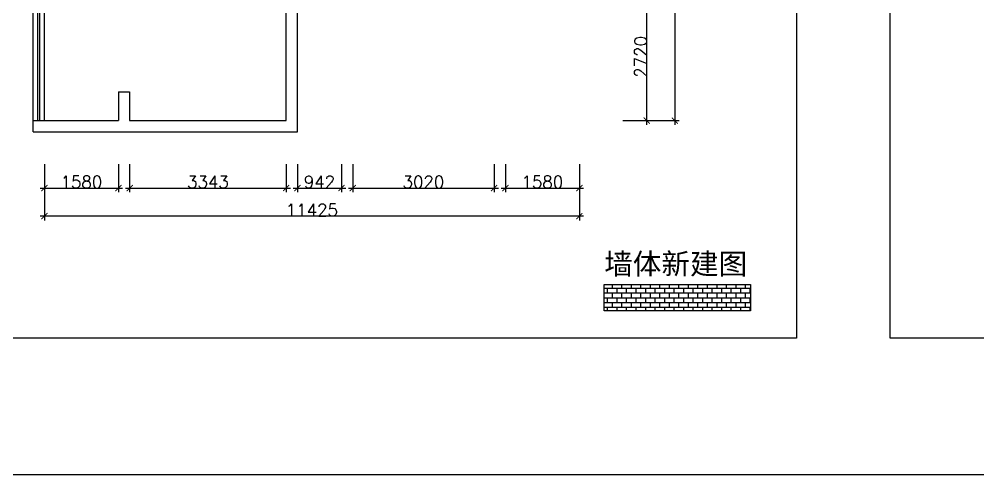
# Model space of a CAD drawing. Header units: millimetres. Extents: x -2231407 to 1513712, y -2704583 to 257.
# Drawn here: x 567480 to 587957, y -1362077 to -1352354 of the extents above; entities that cross this region are included whole.
import ezdxf

# ---------------------------------------------------------------- set-up
doc = ezdxf.new("R2010")
doc.units = ezdxf.units.MM
doc.layers.add('填充', color=251, linetype='Continuous')
doc.layers.add('墙线', color=7, linetype='Continuous')
doc.styles.get("Standard").update_dxf_attribs({"font": 'txt', "bigfont": 'gbcbig.shx'})
doc.styles.add('文字', font='')
doc.styles.get('文字').set_extended_font_data('SimSun')
doc.dimstyles.new('ISO-25$0', dxfattribs={"dimscale": 0, "dimtxt": 60, "dimasz": 30, "dimexe": 15, "dimexo": 15, "dimtad": 1, "dimdec": 4, "dimlunit": 6, "dimtxsty": 'Standard', "dimblk": 'ARCHTICK', "dimblk1": 'ARCHTICK', "dimblk2": 'ARCHTICK', "dimsah": 1, "dimcen": 3, "dimdle": 3, "dimse2": 1, "dimsd2": 1, "dimadec": 0, "dimazin": 0, "dimtfac": 1, "dimtdec": 4, "dimtmove": 0, "dimatfit": 3, "dimldrblk": 'DOT', "dimfxl": 1, "dimtolj": 1, "dimtzin": 0, "dimarcsym": 0})

# ---------------------------------------------------------------- blocks, each defined once
blk = doc.blocks.new('_ArchTick')
at = {"color": 0, "linetype": 'ByBlock', "const_width": 0.15}
blk.add_lwpolyline([(-0.5, -0.5), (0.5, 0.5)], dxfattribs=at)
blk = doc.blocks.new('*D238')
at = {"color": 250, "lineweight": -2}
for p, q in [((568020, -1355448), (568020, -1356048)), ((569600, -1355448), (569600, -1356048)), ((567930, -1355958), (569690, -1355958))]:
    blk.add_line(p, q, dxfattribs=at)
at = {"layer": 'Defpoints', "color": 0}
for p in [(568020, -1355358), (569600, -1355358), (569600, -1355958)]:
    blk.add_point(p, dxfattribs=at)
at = {"color": 250, "lineweight": -2, "xscale": 130, "yscale": 130, "zscale": 130, "rotation": 180}
blk.add_blockref('_ArchTick', (568020, -1355958), dxfattribs=at)
at = {"color": 250, "lineweight": -2, "xscale": 130, "yscale": 130, "zscale": 130}
blk.add_blockref('_ArchTick', (569600, -1355958), dxfattribs=at)
at = {"color": 0, "insert": (568810, -1355827), "char_height": 260, "attachment_point": 5}
blk.add_mtext('1580', dxfattribs=at)
blk = doc.blocks.new('*D239')
at = {"color": 250, "lineweight": -2}
for p, q in [((569840, -1355448), (569840, -1356048)), ((573183, -1355448), (573183, -1356048)), ((569750, -1355958), (573273, -1355958))]:
    blk.add_line(p, q, dxfattribs=at)
at = {"layer": 'Defpoints', "color": 0}
for p in [(569840, -1355358), (573183, -1355358), (573183, -1355958)]:
    blk.add_point(p, dxfattribs=at)
at = {"color": 250, "lineweight": -2, "xscale": 130, "yscale": 130, "zscale": 130, "rotation": 180}
blk.add_blockref('_ArchTick', (569840, -1355958), dxfattribs=at)
at = {"color": 250, "lineweight": -2, "xscale": 130, "yscale": 130, "zscale": 130}
blk.add_blockref('_ArchTick', (573183, -1355958), dxfattribs=at)
at = {"color": 0, "insert": (571512, -1355827), "char_height": 260, "attachment_point": 5}
blk.add_mtext('3343', dxfattribs=at)
blk = doc.blocks.new('*D240')
at = {"color": 250, "lineweight": -2}
for p, q in [((573423, -1355448), (573423, -1356048)), ((574365, -1355448), (574365, -1356048)), ((573333, -1355958), (574455, -1355958))]:
    blk.add_line(p, q, dxfattribs=at)
at = {"layer": 'Defpoints', "color": 0}
for p in [(573423, -1355358), (574365, -1355358), (574365, -1355958)]:
    blk.add_point(p, dxfattribs=at)
at = {"color": 250, "lineweight": -2, "xscale": 130, "yscale": 130, "zscale": 130, "rotation": 180}
blk.add_blockref('_ArchTick', (573423, -1355958), dxfattribs=at)
at = {"color": 250, "lineweight": -2, "xscale": 130, "yscale": 130, "zscale": 130}
blk.add_blockref('_ArchTick', (574365, -1355958), dxfattribs=at)
at = {"color": 0, "insert": (573894, -1355827), "char_height": 260, "attachment_point": 5}
blk.add_mtext('942', dxfattribs=at)
blk = doc.blocks.new('*D241')
at = {"color": 250, "lineweight": -2}
for p, q in [((574605, -1355448), (574605, -1356048)), ((577625, -1355448), (577625, -1356048)), ((574515, -1355958), (577715, -1355958))]:
    blk.add_line(p, q, dxfattribs=at)
at = {"layer": 'Defpoints', "color": 0}
for p in [(574605, -1355358), (577625, -1355358), (577625, -1355958)]:
    blk.add_point(p, dxfattribs=at)
at = {"color": 250, "lineweight": -2, "xscale": 130, "yscale": 130, "zscale": 130, "rotation": 180}
blk.add_blockref('_ArchTick', (574605, -1355958), dxfattribs=at)
at = {"color": 250, "lineweight": -2, "xscale": 130, "yscale": 130, "zscale": 130}
blk.add_blockref('_ArchTick', (577625, -1355958), dxfattribs=at)
at = {"color": 0, "insert": (576115, -1355827), "char_height": 260, "attachment_point": 5}
blk.add_mtext('3020', dxfattribs=at)
blk = doc.blocks.new('*D242')
at = {"color": 250, "lineweight": -2}
for p, q in [((577865, -1355448), (577865, -1356048)), ((579445, -1355448), (579445, -1356048)), ((577775, -1355958), (579535, -1355958))]:
    blk.add_line(p, q, dxfattribs=at)
at = {"layer": 'Defpoints', "color": 0}
for p in [(577865, -1355358), (579445, -1355358), (579445, -1355958)]:
    blk.add_point(p, dxfattribs=at)
at = {"color": 250, "lineweight": -2, "xscale": 130, "yscale": 130, "zscale": 130, "rotation": 180}
blk.add_blockref('_ArchTick', (577865, -1355958), dxfattribs=at)
at = {"color": 250, "lineweight": -2, "xscale": 130, "yscale": 130, "zscale": 130}
blk.add_blockref('_ArchTick', (579445, -1355958), dxfattribs=at)
at = {"color": 0, "insert": (578655, -1355827), "char_height": 260, "attachment_point": 5}
blk.add_mtext('1580', dxfattribs=at)
blk = doc.blocks.new('*D243')
at = {"color": 250, "lineweight": -2}
for p, q in [((568020, -1356048), (568020, -1356648)), ((579445, -1356048), (579445, -1356648)), ((579535, -1356558), (567930, -1356558))]:
    blk.add_line(p, q, dxfattribs=at)
at = {"layer": 'Defpoints', "color": 0}
for p in [(568020, -1355958), (579445, -1355958), (568020, -1356558)]:
    blk.add_point(p, dxfattribs=at)
at = {"color": 250, "lineweight": -2, "xscale": 130, "yscale": 130, "zscale": 130, "rotation": 180}
blk.add_blockref('_ArchTick', (568020, -1356558), dxfattribs=at)
at = {"color": 250, "lineweight": -2, "xscale": 130, "yscale": 130, "zscale": 130}
blk.add_blockref('_ArchTick', (579445, -1356558), dxfattribs=at)
at = {"color": 0, "insert": (573733, -1356427), "char_height": 260, "attachment_point": 5}
blk.add_mtext('11425', dxfattribs=at)
blk = doc.blocks.new('*D255')
at = {"color": 250, "lineweight": -2}
for p, q in [((580375, -1351798), (580975, -1351798)), ((580885, -1354608), (580885, -1351708)), ((580375, -1354518), (580975, -1354518))]:
    blk.add_line(p, q, dxfattribs=at)
at = {"layer": 'Defpoints', "color": 0}
for p in [(580285, -1351798), (580885, -1351798), (580285, -1354518)]:
    blk.add_point(p, dxfattribs=at)
at = {"color": 250, "lineweight": -2, "xscale": 130, "yscale": 130, "zscale": 130}
for p, rotation in [((580885, -1351798), 90), ((580885, -1354518), 270)]:
    blk.add_blockref('_ArchTick', p, dxfattribs=dict(at, rotation=rotation))
at = {"color": 0, "insert": (580755, -1353158), "char_height": 260, "attachment_point": 5, "rotation": 90}
blk.add_mtext('2720', dxfattribs=at)
blk = doc.blocks.new('*D259')
at = {"color": 250, "lineweight": -2}
for p, q in [((580975, -1342376), (581575, -1342376)), ((581485, -1342286), (581485, -1354608)), ((580975, -1354518), (581575, -1354518))]:
    blk.add_line(p, q, dxfattribs=at)
at = {"layer": 'Defpoints', "color": 0}
for p in [(580885, -1342376), (580885, -1354518), (581485, -1354518)]:
    blk.add_point(p, dxfattribs=at)
at = {"color": 250, "lineweight": -2, "xscale": 130, "yscale": 130, "zscale": 130}
for p, rotation in [((581485, -1342376), 90), ((581485, -1354518), 270)]:
    blk.add_blockref('_ArchTick', p, dxfattribs=dict(at, rotation=rotation))
at = {"color": 0, "insert": (581355, -1348447), "char_height": 260, "attachment_point": 5, "rotation": 90}
blk.add_mtext('12142', dxfattribs=at)

msp = doc.modelspace()

# ---------------------------------------------------------------- hatches: boundary and pattern name
at = {"layer": '填充'}
h = msp.add_hatch(dxfattribs=at)
h.set_pattern_fill('AR-B816', color=256, scale=0.5)
h.set_pattern_definition([(0, (524270.62, -677578.31), (0, 101.6), []), (90, (524270.62, -677578.31), (-101.6, 101.6), [101.6, -101.6])])
h.paths.add_polyline_path([(579974.82806, -1358019.38192), (583104.49971, -1358019.38192), (583104.49971, -1358579.52725), (579974.82806, -1358579.52725)])

# ---------------------------------------------------------------- linework, layer by layer
at = {"ltscale": 3}
for p, q in [((573422.84183, -1354757.94222), (573422.84183, -1351252.94222)), ((573182.84183, -1354517.94222), (573182.84183, -1351492.94222)), ((569600.32054, -1353902.94222), (569840.32054, -1353902.94222)), ((569600.32054, -1353902.94222), (569600.32054, -1354517.94222)), ((569840.32054, -1353902.94222), (569840.32054, -1354517.94222)), ((567780.32054, -1354517.94222), (569600.32054, -1354517.94222)), ((567780.32054, -1354757.94222), (567780.32054, -1354517.94222)), ((569840.32054, -1354517.94222), (573182.84183, -1354517.94222)), ((567780.32054, -1354757.94222), (573422.84183, -1354757.94222))]:
    msp.add_line(p, q, dxfattribs=at)
at = {"color": 8}
for p, q in [((567780.32054, -1354517.94222), (567780.32054, -1351492.94222)), ((568020.32054, -1354517.94222), (568020.32054, -1351492.94222))]:
    msp.add_line(p, q, dxfattribs=at)
at = {"color": 4}
for p, q in [((567880.32054, -1354517.94222), (567880.32054, -1351492.94222)), ((567920.32054, -1354517.94222), (567920.32054, -1351492.94222))]:
    msp.add_line(p, q, dxfattribs=at)
at = {"color": 7, "ltscale": 3}
for points in [[(492680.32561, -1335959.26675), (818565.58796, -1335959.26675), (818565.58796, -1362077.18379), (492680.32561, -1362077.18379)], [(563380.32054, -1337735.94222), (584085.32054, -1337735.94222), (584085.32054, -1359157.94222), (563380.32054, -1359157.94222)], [(586085.32054, -1337735.94222), (606790.32054, -1337735.94222), (606790.32054, -1359157.94222), (586085.32054, -1359157.94222)]]:
    msp.add_lwpolyline(points, close=True, dxfattribs=at)
at = {"layer": '墙线', "color": 1, "lineweight": -2}
msp.add_lwpolyline([(579974.82806, -1358019.38192), (583104.49971, -1358019.38192), (583104.49971, -1358579.52725), (579974.82806, -1358579.52725)], close=True, dxfattribs=at)

# ---------------------------------------------------------------- texts
at = {"insert": (579976.48669, -1357351.3862), "char_height": 447.8976, "attachment_point": 1, "style": '文字'}
msp.add_mtext_dynamic_manual_height_columns('墙体新建图', width=3430.1309059, gutter_width=1000, heights=[0], dxfattribs=at)

# ---------------------------------------------------------------- dimensions: what is measured, and where the dimension line sits
for base, p1, p2, picture, middle in [((581485.32054, -1354517.94222), (580885.32054, -1342375.94222), (580885.32054, -1354517.94222), '*D259', (581354.69554, -1348446.94222)), ((580885.32054, -1351797.94222), (580285.32054, -1354517.94222), (580285.32054, -1351797.94222), '*D255', (580754.69554, -1353157.94222))]:
    dim = msp.add_linear_dim(base=base, p1=p1, p2=p2, angle=90, dimstyle='ISO-25$0', override={"dimscale": 1, "dimtxt": 260, "dimasz": 130, "dimexe": 90, "dimexo": 90, "dimdec": 0, "dimlunit": 2, "dimsah": 0, "dimcen": 2.5, "dimdle": 90, "dimse2": 0, "dimsd2": 0, "dimtdec": 0, "dimldrblk": 'ArchTick', "dimtolj": 0, "dimtzin": 8})
    dim.commit()
    dim.dimension.update_dxf_attribs({"geometry": picture, "text_midpoint": middle})
for base, p1, p2, picture, middle in [((569600.32054, -1355957.94222), (568020.32054, -1355357.94222), (569600.32054, -1355357.94222), '*D238', (568810.32054, -1355827.31722)), ((573182.84183, -1355957.94222), (569840.32054, -1355357.94222), (573182.84183, -1355357.94222), '*D239', (571511.58118, -1355827.31722)), ((574365.32054, -1355957.94222), (573422.84183, -1355357.94222), (574365.32054, -1355357.94222), '*D240', (573894.08118, -1355827.31722)), ((577625.32054, -1355957.94222), (574605.32054, -1355357.94222), (577625.32054, -1355357.94222), '*D241', (576115.32054, -1355827.31722)), ((579445.32054, -1355957.94222), (577865.32054, -1355357.94222), (579445.32054, -1355357.94222), '*D242', (578655.32054, -1355827.31722)), ((568020.32054, -1356557.94222), (579445.32054, -1355957.94222), (568020.32054, -1355957.94222), '*D243', (573732.82054, -1356427.31722))]:
    dim = msp.add_linear_dim(base=base, p1=p1, p2=p2, dimstyle='ISO-25$0', override={"dimscale": 1, "dimtxt": 260, "dimasz": 130, "dimexe": 90, "dimexo": 90, "dimdec": 0, "dimlunit": 2, "dimsah": 0, "dimcen": 2.5, "dimdle": 90, "dimse2": 0, "dimsd2": 0, "dimtdec": 0, "dimldrblk": 'ArchTick', "dimtolj": 0, "dimtzin": 8})
    dim.commit()
    dim.dimension.update_dxf_attribs({"geometry": picture, "text_midpoint": middle})

doc.saveas('drawing.dxf')
